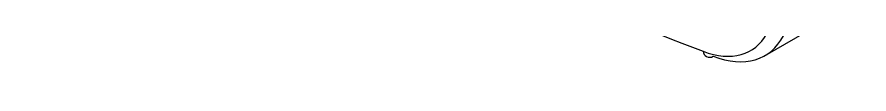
# Model space of a CAD drawing. Extents: x 2 to 136, y 1 to 99.
# Drawn here: x 99.82 to 100.531, y 78.592 to 78.613 of the extents above; entities that cross this region are included whole.
import ezdxf

# ---------------------------------------------------------------- set-up
doc = ezdxf.new("R2010")
doc.units = 0
doc.header["$MEASUREMENT"] = 0
doc.layers.add('OBJECT', color=7, linetype='CONTINUOUS')

msp = doc.modelspace()

# ---------------------------------------------------------------- linework, layer by layer
at = {"layer": 'OBJECT'}
msp.add_line((100.4443, 78.60221), (100.53097, 78.65224), dxfattribs=at)
msp.add_arc((100.39787, 78.60615), 0.00543, 183.41469, 302.44605, dxfattribs=at)
for centre, major_axis, ratio, start_param, end_param in [((100.02388, 80.52254), (-1.2039, 1.89073), 0.546175, 2.150782, 2.514291), ((100.37434, 78.69995), (-0.05912, 0.09285), 0.546175, 2.514291, 3.435824), ((100.38141, 78.70446), (-0.06414, 0.1015), 0.548826, 2.516074, 3.452695)]:
    msp.add_ellipse(centre, major_axis=major_axis, ratio=ratio, start_param=start_param, end_param=end_param, dxfattribs=at)

doc.saveas('drawing.dxf')
